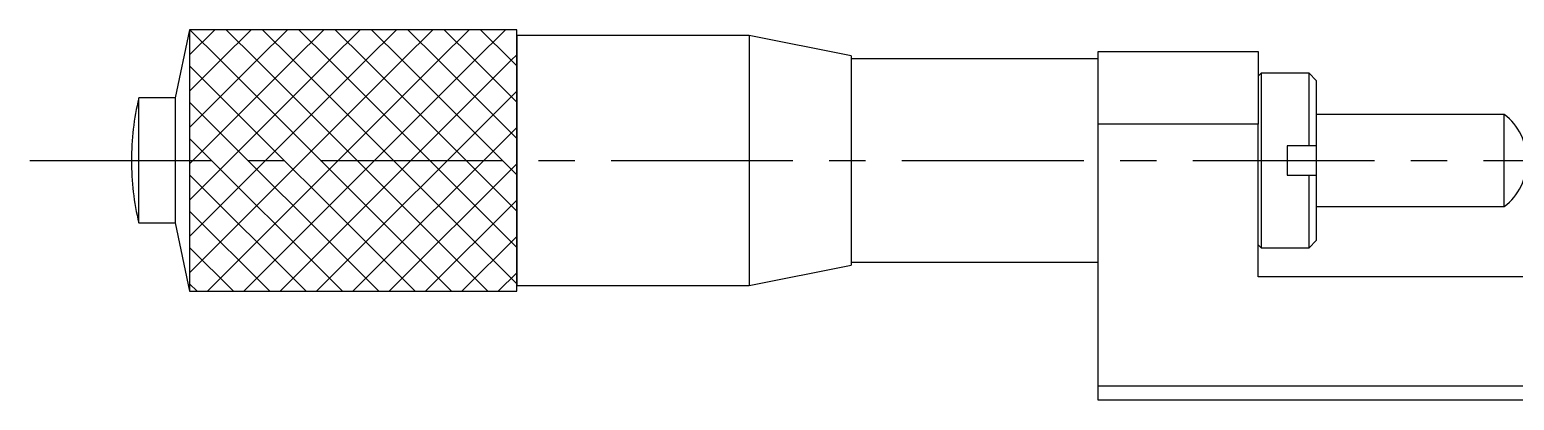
# Model space of a CAD drawing. Extents: x -524 to 387, y 9 to 736.
# Drawn here: x -26.6 to 75.6, y 328.9 to 354.4 of the extents above; entities that cross this region are included whole.
import ezdxf

# ---------------------------------------------------------------- set-up
doc = ezdxf.new("R2010")
doc.units = 0
doc.header["$LTSCALE"] = 10
doc.linetypes.add('CENTER', pattern=[2, 1.25, -0.25, 0.25, -0.25])
doc.linetypes.add('DASHED', pattern=[3.5, 2, -1.5])
doc.layers.get('0').update_dxf_attribs({"linetype": 'CONTINUOUS'})
doc.layers.add('CENTER', color=1, linetype='CENTER')

msp = doc.modelspace()

# ---------------------------------------------------------------- linework, layer by layer
at = {"color": 7, "linetype": 'CONTINUOUS'}
for p, q in [((-15.559365, 354.429226), (-16.559365, 349.729226)), ((-15.559365, 354.429226), (-15.559365, 336.429226)), ((6.940635, 354.429226), (-15.559365, 354.429226)), ((6.940635, 345.429198), (6.940635, 354.429226)), ((6.940635, 354.029226), (6.940635, 354.429226)), ((6.940635, 354.029226), (6.940635, 336.829226)), ((22.940635, 354.029226), (6.940635, 354.029226)), ((22.940635, 354.029226), (22.940635, 336.829226)), ((29.940635, 352.629226), (22.940635, 354.029226)), ((29.940635, 352.629226), (29.940635, 352.429226)), ((29.940635, 352.629226), (29.940635, 338.229226)), ((29.940635, 352.429226), (29.940635, 338.429226)), ((46.940635, 352.429226), (29.940635, 352.429226)), ((46.940635, 352.929226), (57.940635, 352.929226)), ((46.940635, 347.929226), (46.940635, 352.929226)), ((57.940635, 352.929226), (57.940635, 347.929226)), ((58.140635, 351.429226), (57.940635, 351.229226)), ((58.140635, 351.429226), (58.140635, 339.429226)), ((61.440635, 351.429226), (58.140635, 351.429226)), ((61.440635, 346.429226), (61.440635, 351.429226)), ((61.940635, 350.929226), (61.440635, 351.429226)), ((61.940635, 350.929226), (61.940635, 346.429226)), ((-19.059365, 341.129226), (-19.059365, 349.729226)), ((-16.559365, 349.729226), (-19.059365, 349.729226)), ((-16.559365, 349.729226), (-16.559365, 341.129226)), ((74.873455, 348.604226), (61.940635, 348.604226)), ((74.873455, 342.254226), (74.873455, 348.604226)), ((57.940635, 347.929226), (46.940635, 347.929226)), ((46.940635, 329.929226), (46.940635, 347.929226)), ((57.940635, 337.429226), (57.940635, 347.929226)), ((61.440635, 346.429226), (59.940635, 346.429226)), ((59.940635, 346.429226), (59.940635, 344.429226)), ((61.940635, 346.429226), (61.440635, 346.429226)), ((61.940635, 346.429298), (61.940635, 345.429211)), ((6.940635, 336.429226), (6.940635, 345.429198)), ((61.940635, 345.429211), (61.940635, 344.429154)), ((59.940635, 344.429226), (61.440635, 344.429226)), ((61.440635, 339.429226), (61.440635, 344.429226)), ((61.440635, 344.429226), (61.940635, 344.429226)), ((61.940635, 344.429226), (61.940635, 339.929226)), ((61.940635, 342.254226), (74.873455, 342.254226)), ((-19.059365, 341.129226), (-16.559365, 341.129226)), ((-16.559365, 341.129226), (-15.559365, 336.429226)), ((57.940635, 339.629226), (58.140635, 339.429226)), ((58.140635, 339.429226), (61.440635, 339.429226)), ((61.440635, 339.429226), (61.940635, 339.929226)), ((22.940635, 336.829226), (29.940635, 338.229226)), ((29.940635, 338.429226), (29.940635, 338.229226)), ((29.940635, 338.429226), (46.940635, 338.429226)), ((76.440635, 337.429226), (57.940635, 337.429226)), ((-15.559365, 336.429226), (6.940635, 336.429226)), ((6.940635, 336.429226), (6.940635, 336.829226)), ((6.940635, 336.829226), (22.940635, 336.829226)), ((46.940635, 329.929226), (76.440635, 329.929226)), ((46.940635, 328.929226), (46.940635, 329.929226)), ((76.440635, 328.929226), (46.940635, 328.929226))]:
    msp.add_line(p, q, dxfattribs=at)
at = {"color": 3, "linetype": 'CONTINUOUS'}
for p, q in [((-15.559365, 352.702043), (-13.832183, 354.429226)), ((-15.549086, 354.429226), (-13.440635, 352.320774)), ((-13.440635, 352.320774), (-11.332183, 354.429226)), ((-13.049086, 354.429226), (-10.940635, 352.320774)), ((-10.940635, 352.320774), (-8.832183, 354.429226)), ((-10.549086, 354.429226), (-8.440635, 352.320774)), ((-8.440635, 352.320774), (-6.332183, 354.429226)), ((-8.049086, 354.429226), (-5.940635, 352.320774)), ((-5.940635, 352.320774), (-3.832183, 354.429226)), ((-5.549086, 354.429226), (-3.440635, 352.320774)), ((-3.440635, 352.320774), (-1.332183, 354.429226)), ((-3.049086, 354.429226), (-0.940635, 352.320774)), ((-0.940635, 352.320774), (1.167817, 354.429226)), ((-0.549086, 354.429226), (1.559365, 352.320774)), ((1.559365, 352.320774), (3.667817, 354.429226)), ((1.950914, 354.429226), (4.059365, 352.320774)), ((4.059365, 352.320774), (6.167817, 354.429226)), ((4.450914, 354.429226), (6.559365, 352.320774)), ((-15.559365, 350.202043), (-13.440635, 352.320774)), ((-15.559365, 347.702043), (-10.940635, 352.320774)), ((-15.559365, 345.202043), (-8.440635, 352.320774)), ((-15.559365, 342.702043), (-5.940635, 352.320774)), ((-15.559365, 340.202043), (-3.440635, 352.320774)), ((-15.559365, 337.702043), (-0.940635, 352.320774)), ((-14.332183, 336.429226), (1.559365, 352.320774)), ((-13.440635, 352.320774), (2.450914, 336.429226)), ((-11.832183, 336.429226), (4.059365, 352.320774)), ((-10.940635, 352.320774), (4.950914, 336.429226)), ((-9.332183, 336.429226), (6.559365, 352.320774)), ((-8.440635, 352.320774), (6.940635, 336.939505)), ((-5.940635, 352.320774), (6.940635, 339.439505)), ((-3.440635, 352.320774), (6.940635, 341.939505)), ((-0.940635, 352.320774), (6.940635, 344.439505)), ((1.559365, 352.320774), (6.940635, 346.939505)), ((4.059365, 352.320774), (6.940635, 349.439505)), ((6.559365, 352.320774), (6.940635, 352.702043)), ((6.559365, 352.320774), (6.940635, 351.939505)), ((-15.559365, 351.939505), (-0.049086, 336.429226)), ((-15.559365, 349.439505), (-2.549086, 336.429226)), ((-6.832183, 336.429226), (6.940635, 350.202043)), ((-4.332183, 336.429226), (6.940635, 347.702043)), ((-15.559365, 346.939505), (-5.049086, 336.429226)), ((-1.832183, 336.429226), (6.940635, 345.202043)), ((-15.559365, 344.439505), (-7.549086, 336.429226)), ((0.667817, 336.429226), (6.940635, 342.702043)), ((-15.559365, 341.939505), (-10.049086, 336.429226)), ((3.167817, 336.429226), (6.940635, 340.202043)), ((-15.559365, 339.439505), (-12.549086, 336.429226)), ((5.667817, 336.429226), (6.940635, 337.702043)), ((-15.559365, 336.939505), (-15.049086, 336.429226))]:
    msp.add_line(p, q, dxfattribs=at)
at = {"color": 3, "linetype": 'DASHED'}
for p, q in [((6.940635, 354.429226), (-15.559365, 354.429226)), ((-15.559365, 354.429226), (-15.559365, 336.429226)), ((6.940635, 336.429226), (6.940635, 354.429226)), ((-15.559365, 336.429226), (6.940635, 336.429226))]:
    msp.add_line(p, q, dxfattribs=at)
at = {"color": 7, "linetype": 'CONTINUOUS'}
for centre, radius, start, end in [((-0.819365, 345.429226), 18.74, 166.734971, 180), ((72.440478, 345.429226), 4, 307.462651, 52.537349), ((-0.819365, 345.429226), 18.74, 180, 193.265029)]:
    msp.add_arc(centre, radius, start, end, dxfattribs=at)
at = {"layer": 'CENTER', "color": 1, "linetype": 'CENTER'}
msp.add_line((-26.559365, 345.429226), (83.440635, 345.429226), dxfattribs=at)

doc.saveas('drawing.dxf')
